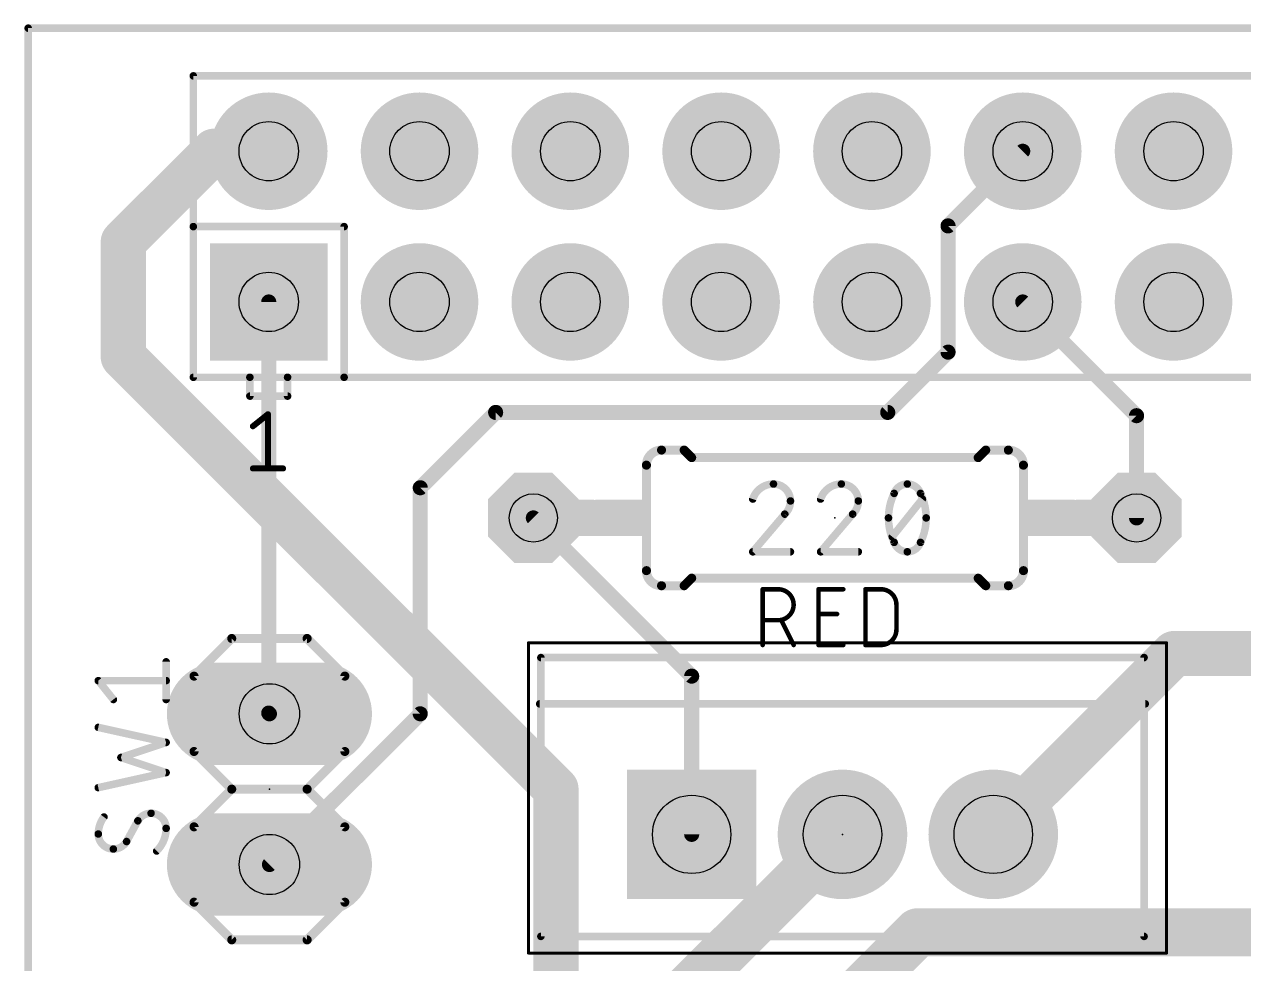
# Model space of a CAD drawing. Extents: x 0 to 67.6, y 0 to 29.9.
# Drawn here: x 4.25 to 24.79, y 14.08 to 29.91 of the extents above; entities that cross this region are included whole.
import ezdxf

# ---------------------------------------------------------------- set-up
doc = ezdxf.new("R2010")
doc.units = 0
for name, color, linetype in [('1', 12, 'CONTINUOUS'), ('16', 132, 'CONTINUOUS'), ('17', 110, 'CONTINUOUS'), ('20', 31, 'CONTINUOUS'), ('21', 253, 'CONTINUOUS'), ('23', 53, 'CONTINUOUS'), ('25', 253, 'CONTINUOUS'), ('27', 253, 'CONTINUOUS'), ('29', 253, 'CONTINUOUS'), ('30', 253, 'CONTINUOUS'), ('39', 12, 'CONTINUOUS'), ('44', 253, 'CONTINUOUS'), ('51', 253, 'CONTINUOUS')]:
    doc.layers.add(name, color=color, linetype=linetype)

# ---------------------------------------------------------------- blocks, each defined once
blk = doc.blocks.new('RECT')
blk.add_solid([(-0.5, -0.5), (0.5, -0.5), (-0.5, 0.5), (0.5, 0.5)])
blk = doc.blocks.new('OCTAGONP')
at = {"const_width": 0.5}
blk.add_lwpolyline([(-0.25, -0.1036), (-0.25, 0.1036), (-0.1036, 0.25), (0.1036, 0.25), (0.25, 0.1036), (0.25, -0.1036), (0.1036, -0.25), (-0.1036, -0.25), (-0.25, -0.1036), (-0.25, 0.1036)], dxfattribs=at)
blk = doc.blocks.new('SQUAREP')
blk.add_solid([(-0.5, -0.5), (0.5, -0.5), (-0.5, 0.5), (0.5, 0.5)])
blk = doc.blocks.new('ROUNDP')
at = {"const_width": 0.5}
blk.add_lwpolyline([(0, -0.25, 1), (0, 0.25, 1), (0, -0.25)], format="xyb", dxfattribs=at)
blk = doc.blocks.new('LONGP100')
at = {"const_width": 1}
blk.add_lwpolyline([(-0.5, 0), (0.5, 0)], dxfattribs=at)
at = {"const_width": 0.5}
for points in [[(-0.5, 0.25, 1), (-0.5, -0.25)], [(0.5, -0.25, 1), (0.5, 0.25)]]:
    blk.add_lwpolyline(points, format="xyb", dxfattribs=at)

msp = doc.modelspace()

# ---------------------------------------------------------------- linework, layer by layer
at = {"layer": '1'}
for points, const_width in [([(19.812, 26.512), (21.07, 27.77)], 0.254), ([(19.812, 24.384), (19.812, 26.512)], 0.254), ([(8.37, 25.23), (8.37, 18.3)], 0.254), ([(21.07, 25.23), (22.987, 23.313)], 0.254), ([(18.796, 23.368), (19.812, 24.384)], 0.254), ([(10.922, 22.098), (12.192, 23.368)], 0.254), ([(12.192, 23.368), (18.796, 23.368)], 0.254), ([(22.987, 23.313), (22.987, 21.59)], 0.254), ([(10.922, 18.288), (10.922, 22.098)], 0.254), ([(12.827, 21.59), (15.494, 18.923)], 0.254), ([(15.494, 18.923), (15.494, 16.256)], 0.254), ([(8.37, 18.3), (8.382, 18.288)], 0.254), ([(8.382, 15.748), (10.922, 18.288)], 0.254), ([(14.224, 12.446), (18.034, 16.256)], 0.8128), ([(14.605, 9.906), (19.304, 14.605)], 0.8128), ([(19.304, 14.605), (29.845, 14.605)], 0.8128)]:
    msp.add_lwpolyline(points, dxfattribs=dict(at, const_width=const_width))
for points, const_width in [([(21.1149, 27.7251, 1), (21.0251, 27.8149)], 0.127), ([(19.8755, 26.512, 1), (19.7485, 26.512)], 0.127), ([(19.7671, 26.5569, 1), (19.8569, 26.4671)], 0.127), ([(8.4335, 25.23, 1), (8.3065, 25.23)], 0.127), ([(21.1149, 25.2749, 1), (21.0251, 25.1851)], 0.127), ([(19.7485, 24.384, 1), (19.8755, 24.384)], 0.127), ([(19.8569, 24.3391, 1), (19.7671, 24.4289)], 0.127), ([(12.192, 23.4315, 1), (12.192, 23.3045)], 0.127), ([(12.2369, 23.3231, 1), (12.1471, 23.4129)], 0.127), ([(18.7511, 23.4129, 1), (18.8409, 23.3231)], 0.127), ([(18.796, 23.3045, 1), (18.796, 23.4315)], 0.127), ([(23.0505, 23.313, 1), (22.9235, 23.313)], 0.127), ([(22.9421, 23.2681, 1), (23.0319, 23.3579)], 0.127), ([(10.9855, 22.098, 1), (10.8585, 22.098)], 0.127), ([(10.8771, 22.1429, 1), (10.9669, 22.0531)], 0.127), ([(12.8719, 21.6349, 1), (12.7821, 21.5451)], 0.127), ([(22.9235, 21.59, 1), (23.0505, 21.59)], 0.127), ([(15.5575, 18.923, 1), (15.4305, 18.923)], 0.127), ([(15.4491, 18.8781, 1), (15.5389, 18.9679)], 0.127), ([(8.4149, 18.3449, 1), (8.3251, 18.2551)], 0.127), ([(8.3065, 18.3, 1), (8.4335, 18.3)], 0.127), ([(8.3371, 18.2431, 1), (8.4269, 18.3329)], 0.127), ([(10.8585, 18.288, 1), (10.9855, 18.288)], 0.127), ([(10.9669, 18.2431, 1), (10.8771, 18.3329)], 0.127), ([(18.1777, 16.1123, 1), (17.8903, 16.3997)], 0.4064), ([(15.4305, 16.256, 1), (15.5575, 16.256)], 0.127), ([(8.3371, 15.7929, 1), (8.4269, 15.7031)], 0.127), ([(19.304, 14.8082, 1), (19.304, 14.4018)], 0.4064), ([(19.4477, 14.4613, 1), (19.1603, 14.7487)], 0.4064)]:
    msp.add_lwpolyline(points, format="xyb", dxfattribs=dict(at, const_width=const_width))
at = {"layer": '16', "const_width": 0.762}
for points in [[(7.45, 27.77), (5.9207, 26.2407)], [(7.45, 27.77), (8.37, 27.77)], [(5.9207, 26.2407), (5.9207, 24.3053)], [(5.9207, 24.3053), (13.208, 17.018)], [(20.574, 16.256), (23.622, 19.304)], [(23.622, 19.304), (30.48, 19.304)], [(13.208, 17.018), (13.208, 10.668)]]:
    msp.add_lwpolyline(points, dxfattribs=at)
at = {"layer": '16', "const_width": 0.381}
for points in [[(7.45, 27.9605, 1), (7.45, 27.5795)], [(7.5847, 27.6353, 1), (7.3153, 27.9047)], [(8.37, 27.5795, 1), (8.37, 27.9605)], [(6.1112, 26.2407, 1), (5.7302, 26.2407)], [(5.786, 26.3754, 1), (6.0554, 26.106)], [(6.0554, 24.44, 1), (5.786, 24.1706)], [(5.7302, 24.3053, 1), (6.1112, 24.3053)], [(23.622, 19.4945, 1), (23.622, 19.1135)], [(23.7567, 19.1693, 1), (23.4873, 19.4387)], [(13.3985, 17.018, 1), (13.0175, 17.018)], [(13.0733, 16.8833, 1), (13.3427, 17.1527)], [(20.4393, 16.3907, 1), (20.7087, 16.1213)]]:
    msp.add_lwpolyline(points, format="xyb", dxfattribs=at)
at = {"layer": '20', "const_width": 0.127}
for points in [[(4.318, 29.845), (4.318, 2.159)], [(62.103, 29.845), (4.318, 29.845)]]:
    msp.add_lwpolyline(points, dxfattribs=at)
at = {"layer": '20', "const_width": 0.0635}
for points in [[(4.3498, 29.845, 1), (4.2863, 29.845)], [(4.318, 29.8768, 1), (4.318, 29.8133)]]:
    msp.add_lwpolyline(points, format="xyb", dxfattribs=at)
at = {"layer": '21'}
for points, const_width in [([(7.1, 29.0718, 1), (7.1, 29.0083)], 0.0635), ([(7.1318, 29.04, 1), (7.0683, 29.04)], 0.0635), ([(7.1318, 26.5, 1), (7.0683, 26.5)], 0.0635), ([(7.1, 26.5317, 1), (7.1, 26.4683)], 0.0635), ([(7.0683, 26.5, 1), (7.1318, 26.5)], 0.0635), ([(9.6718, 26.5, 1), (9.6082, 26.5)], 0.0635), ([(9.64, 26.4683, 1), (9.64, 26.5317)], 0.0635), ([(7.1, 23.9917, 1), (7.1, 23.9283)], 0.0635), ([(7.0683, 23.96, 1), (7.1318, 23.96)], 0.0635), ([(8.0843, 23.96, 1), (8.0207, 23.96)], 0.0635), ([(8.0525, 23.9917, 1), (8.0525, 23.9283)], 0.0635), ([(8.0525, 23.9283, 1), (8.0525, 23.9917)], 0.0635), ([(8.7193, 23.96, 1), (8.6557, 23.96)], 0.0635), ([(8.6875, 23.9917, 1), (8.6875, 23.9283)], 0.0635), ([(8.6875, 23.9283, 1), (8.6875, 23.9917)], 0.0635), ([(9.6082, 23.96, 1), (9.6718, 23.96)], 0.0635), ([(9.64, 23.9917, 1), (9.64, 23.9283)], 0.0635), ([(9.64, 23.9283, 1), (9.64, 23.9917)], 0.0635), ([(8.0207, 23.6425, 1), (8.0843, 23.6425)], 0.0635), ([(8.0525, 23.6743, 1), (8.0525, 23.6108)], 0.0635), ([(8.6557, 23.6425, 1), (8.7193, 23.6425)], 0.0635), ([(8.6875, 23.6108, 1), (8.6875, 23.6743)], 0.0635), ([(8.3827, 23.3377, 1), (8.3319, 23.3377)], 0.0508), ([(8.3732, 23.3179, 1), (8.3414, 23.3575)], 0.0508), ([(8.0874, 23.1543, 1), (8.1192, 23.1147)], 0.0508), ([(14.986, 22.733, 0.4142), (14.732, 22.479)], 0.1524), ([(14.986, 22.7711, 1), (14.986, 22.6949)], 0.0762), ([(14.986, 22.6949, 1), (14.986, 22.7711)], 0.0762), ([(15.3939, 22.7599, 1), (15.3401, 22.7061)], 0.0762), ([(15.367, 22.6949, 1), (15.367, 22.7711)], 0.0762), ([(20.447, 22.7711, 1), (20.447, 22.6949)], 0.0762), ([(20.4739, 22.7061, 1), (20.4201, 22.7599)], 0.0762), ([(21.082, 22.479, 0.4142), (20.828, 22.733)], 0.1524), ([(20.828, 22.7711, 1), (20.828, 22.6949)], 0.0762), ([(20.828, 22.6949, 1), (20.828, 22.7711)], 0.0762), ([(15.494, 22.6441, 1), (15.494, 22.5679)], 0.0762), ([(15.4671, 22.5791, 1), (15.5209, 22.6329)], 0.0762), ([(20.2931, 22.6329, 1), (20.3469, 22.5791)], 0.0762), ([(20.32, 22.5679, 1), (20.32, 22.6441)], 0.0762), ([(8.1033, 22.4487, 1), (8.1033, 22.3979)], 0.0508), ([(8.3319, 22.4233, 1), (8.3827, 22.4233)], 0.0508), ([(8.6113, 22.3979, 1), (8.6113, 22.4487)], 0.0508), ([(14.7701, 22.479, 1), (14.6939, 22.479)], 0.0762), ([(14.6939, 22.479, 1), (14.7701, 22.479)], 0.0762), ([(21.1201, 22.479, 1), (21.0439, 22.479)], 0.0762), ([(21.0439, 22.479, 1), (21.1201, 22.479)], 0.0762), ([(14.732, 20.701, 0.4142), (14.986, 20.447)], 0.1524), ([(14.7701, 20.701, 1), (14.6939, 20.701)], 0.0762), ([(20.828, 20.447, 0.4142), (21.082, 20.701)], 0.1524), ([(21.1201, 20.701, 1), (21.0439, 20.701)], 0.0762), ([(14.6939, 20.701, 1), (14.7701, 20.701)], 0.0762), ([(15.494, 20.6121, 1), (15.494, 20.5359)], 0.0762), ([(15.5209, 20.5471, 1), (15.4671, 20.6009)], 0.0762), ([(20.3469, 20.6009, 1), (20.2931, 20.5471)], 0.0762), ([(20.32, 20.5359, 1), (20.32, 20.6121)], 0.0762), ([(21.0439, 20.701, 1), (21.1201, 20.701)], 0.0762), ([(14.986, 20.4851, 1), (14.986, 20.4089)], 0.0762), ([(14.986, 20.4089, 1), (14.986, 20.4851)], 0.0762), ([(15.3401, 20.4739, 1), (15.3939, 20.4201)], 0.0762), ([(15.367, 20.4089, 1), (15.367, 20.4851)], 0.0762), ([(20.447, 20.4851, 1), (20.447, 20.4089)], 0.0762), ([(20.4201, 20.4201, 1), (20.4739, 20.4739)], 0.0762), ([(20.828, 20.4851, 1), (20.828, 20.4089)], 0.0762), ([(20.828, 20.4089, 1), (20.828, 20.4851)], 0.0762), ([(7.747, 19.5961, 1), (7.747, 19.5199)], 0.0762), ([(7.7739, 19.5311, 1), (7.7201, 19.5849)], 0.0762), ([(9.0439, 19.5849, 1), (8.9901, 19.5311)], 0.0762), ([(9.017, 19.5199, 1), (9.017, 19.5961)], 0.0762), ([(12.954, 19.2677, 1), (12.954, 19.2043)], 0.0635), ([(12.9858, 19.236, 1), (12.9223, 19.236)], 0.0635), ([(23.1457, 19.236, 1), (23.0823, 19.236)], 0.0635), ([(23.114, 19.2043, 1), (23.114, 19.2677)], 0.0635), ([(7.1501, 18.923, 1), (7.0739, 18.923)], 0.0762), ([(7.0851, 18.9499, 1), (7.1389, 18.8961)], 0.0762), ([(9.6901, 18.923, 1), (9.6139, 18.923)], 0.0762), ([(9.6251, 18.8961, 1), (9.6789, 18.9499)], 0.0762), ([(12.934, 18.4877, 1), (12.934, 18.4243)], 0.0635), ([(23.134, 18.4243, 1), (23.134, 18.4877)], 0.0635), ([(7.0739, 17.653, 1), (7.1501, 17.653)], 0.0762), ([(7.1389, 17.6799, 1), (7.0851, 17.6261)], 0.0762), ([(9.6139, 17.653, 1), (9.6901, 17.653)], 0.0762), ([(9.6789, 17.6261, 1), (9.6251, 17.6799)], 0.0762), ([(7.747, 17.0561, 1), (7.747, 16.9799)], 0.0762), ([(7.7739, 16.9911, 1), (7.7201, 17.0449)], 0.0762), ([(7.7201, 16.9911, 1), (7.7739, 17.0449)], 0.0762), ([(9.0439, 17.0449, 1), (8.9901, 16.9911)], 0.0762), ([(8.9901, 17.0449, 1), (9.0439, 16.9911)], 0.0762), ([(9.017, 16.9799, 1), (9.017, 17.0561)], 0.0762), ([(7.1501, 16.383, 1), (7.0739, 16.383)], 0.0762), ([(7.0851, 16.4099, 1), (7.1389, 16.3561)], 0.0762), ([(9.6901, 16.383, 1), (9.6139, 16.383)], 0.0762), ([(9.6251, 16.3561, 1), (9.6789, 16.4099)], 0.0762), ([(7.0739, 15.113, 1), (7.1501, 15.113)], 0.0762), ([(7.1389, 15.1399, 1), (7.0851, 15.0861)], 0.0762), ([(9.6139, 15.113, 1), (9.6901, 15.113)], 0.0762), ([(9.6789, 15.0861, 1), (9.6251, 15.1399)], 0.0762), ([(12.954, 14.5678, 1), (12.954, 14.5043)], 0.0635), ([(23.114, 14.5043, 1), (23.114, 14.5678)], 0.0635), ([(7.747, 14.5161, 1), (7.747, 14.4399)], 0.0762), ([(7.7201, 14.4511, 1), (7.7739, 14.5049)], 0.0762), ([(8.9901, 14.5049, 1), (9.0439, 14.4511)], 0.0762), ([(9.017, 14.4399, 1), (9.017, 14.5161)], 0.0762), ([(12.9223, 14.536, 1), (12.9858, 14.536)], 0.0635), ([(23.0823, 14.536, 1), (23.1457, 14.536)], 0.0635)]:
    msp.add_lwpolyline(points, format="xyb", dxfattribs=dict(at, const_width=const_width))
for points, const_width in [([(7.1, 29.04), (7.1, 26.5)], 0.127), ([(57.9, 29.04), (7.1, 29.04)], 0.127), ([(7.1, 26.5), (7.1, 23.96)], 0.127), ([(7.1, 26.5), (9.64, 26.5)], 0.127), ([(9.64, 26.5), (9.64, 23.96)], 0.127), ([(7.1, 23.96), (8.0525, 23.96)], 0.127), ([(8.0525, 23.96), (8.6875, 23.96)], 0.127), ([(8.0525, 23.96), (8.0525, 23.6425)], 0.127), ([(8.6875, 23.96), (9.64, 23.96)], 0.127), ([(8.6875, 23.6425), (8.6875, 23.96)], 0.127), ([(9.64, 23.96), (57.9, 23.96)], 0.127), ([(8.0525, 23.6425), (8.6875, 23.6425)], 0.127), ([(8.1033, 23.1345), (8.3573, 23.3377)], 0.1016), ([(8.3573, 23.3377), (8.3573, 22.4233)], 0.1016), ([(14.986, 22.733), (15.367, 22.733)], 0.1524), ([(15.494, 22.606), (15.367, 22.733)], 0.1524), ([(20.32, 22.606), (20.447, 22.733)], 0.1524), ([(20.828, 22.733), (20.447, 22.733)], 0.1524), ([(15.494, 22.606), (20.32, 22.606)], 0.1524), ([(8.1033, 22.4233), (8.6113, 22.4233)], 0.1016), ([(14.732, 22.479), (14.732, 20.701)], 0.1524), ([(21.082, 22.479), (21.082, 20.701)], 0.1524), ([(15.494, 20.574), (15.367, 20.447)], 0.1524), ([(15.494, 20.574), (20.32, 20.574)], 0.1524), ([(20.32, 20.574), (20.447, 20.447)], 0.1524), ([(14.986, 20.447), (15.367, 20.447)], 0.1524), ([(20.828, 20.447), (20.447, 20.447)], 0.1524), ([(7.747, 19.558), (7.112, 18.923)], 0.1524), ([(9.017, 19.558), (7.747, 19.558)], 0.1524), ([(9.652, 18.923), (9.017, 19.558)], 0.1524), ([(23.114, 19.236), (12.954, 19.236)], 0.127), ([(12.954, 19.236), (12.954, 14.536)], 0.127), ([(23.114, 14.536), (23.114, 19.236)], 0.127), ([(7.112, 17.653), (7.112, 18.923)], 0.1524), ([(9.652, 18.923), (9.652, 17.653)], 0.1524), ([(12.934, 18.456), (23.134, 18.456)], 0.127), ([(7.747, 17.018), (7.112, 17.653)], 0.1524), ([(9.652, 17.653), (9.017, 17.018)], 0.1524), ([(7.112, 16.383), (7.747, 17.018)], 0.1524), ([(9.017, 17.018), (7.747, 17.018)], 0.1524), ([(9.017, 17.018), (9.652, 16.383)], 0.1524), ([(7.112, 15.113), (7.112, 16.383)], 0.1524), ([(9.652, 16.383), (9.652, 15.113)], 0.1524), ([(7.747, 14.478), (7.112, 15.113)], 0.1524), ([(9.652, 15.113), (9.017, 14.478)], 0.1524), ([(12.954, 14.536), (23.114, 14.536)], 0.127), ([(9.017, 14.478), (7.747, 14.478)], 0.1524)]:
    msp.add_lwpolyline(points, dxfattribs=dict(at, const_width=const_width))
at = {"layer": '23'}
for p in [(17.907, 21.59), (8.382, 17.018), (18.034, 16.256)]:
    msp.add_point(p, dxfattribs=at)
at = {"layer": '25'}
for points, const_width in [([(16.689, 19.4476), (16.689, 20.3874)], 0.0762), ([(16.689, 20.3874), (16.9501, 20.3874)], 0.0762), ([(17.6299, 19.4476), (17.6299, 20.3874)], 0.0762), ([(17.6299, 20.3874), (18.0476, 20.3874)], 0.0762), ([(18.4207, 19.4476), (18.4207, 20.3874)], 0.0762), ([(18.4207, 20.3874), (18.6817, 20.3874)], 0.0762), ([(18.9428, 20.1263), (18.9428, 19.7087)], 0.0762), ([(17.6299, 19.9697), (17.9432, 19.9697)], 0.0762), ([(16.9501, 19.8653), (16.689, 19.8653)], 0.0762), ([(17.2111, 19.4476), (17.0023, 19.8653)], 0.0762), ([(18.0476, 19.4476), (17.6299, 19.4476)], 0.0762), ([(18.6817, 19.4476), (18.4207, 19.4476)], 0.0762), ([(6.6421, 18.5293), (6.6421, 19.1643)], 0.127), ([(5.7531, 18.5293), (5.4991, 18.8468)], 0.127), ([(5.4991, 18.8468), (6.6421, 18.8468)], 0.127), ([(6.6421, 17.8054), (5.4991, 18.0594)], 0.127), ([(5.8801, 17.5514), (6.6421, 17.8054)], 0.127), ([(6.6421, 17.2974), (5.8801, 17.5514)], 0.127), ([(5.4991, 17.0434), (6.6421, 17.2974)], 0.127), ([(6.1659, 16.4846), (5.9754, 16.1354)], 0.127)]:
    msp.add_lwpolyline(points, dxfattribs=dict(at, const_width=const_width))
for points, const_width in [([(16.689, 20.4064, 1), (16.689, 20.3683)], 0.0381), ([(16.7081, 20.3874, 1), (16.67, 20.3874)], 0.0381), ([(16.9501, 19.8653, 1), (16.9501, 20.3874)], 0.0762), ([(16.9501, 20.4064, 1), (16.9501, 20.3683)], 0.0381), ([(16.9501, 20.3683, 1), (16.9501, 20.4064)], 0.0381), ([(17.6299, 20.4064, 1), (17.6299, 20.3683)], 0.0381), ([(17.649, 20.3874, 1), (17.6109, 20.3874)], 0.0381), ([(18.0476, 20.3683, 1), (18.0476, 20.4064)], 0.0381), ([(18.4397, 20.3874, 1), (18.4016, 20.3874)], 0.0381), ([(18.4207, 20.4064, 1), (18.4207, 20.3683)], 0.0381), ([(18.9428, 20.1263, 0.4142), (18.6817, 20.3874)], 0.0762), ([(18.6817, 20.4064, 1), (18.6817, 20.3683)], 0.0381), ([(18.6817, 20.3683, 1), (18.6817, 20.4064)], 0.0381), ([(18.9618, 20.1263, 1), (18.9237, 20.1263)], 0.0381), ([(18.9237, 20.1263, 1), (18.9618, 20.1263)], 0.0381), ([(17.6299, 19.9888, 1), (17.6299, 19.9507)], 0.0381), ([(17.9432, 19.9507, 1), (17.9432, 19.9888)], 0.0381), ([(16.689, 19.8843, 1), (16.689, 19.8462)], 0.0381), ([(16.9501, 19.8843, 1), (16.9501, 19.8462)], 0.0381), ([(16.9501, 19.8462, 1), (16.9501, 19.8843)], 0.0381), ([(17.0193, 19.8738, 1), (16.9852, 19.8568)], 0.0381), ([(18.6817, 19.4476, 0.4142), (18.9428, 19.7087)], 0.0762), ([(18.9618, 19.7087, 1), (18.9237, 19.7087)], 0.0381), ([(18.9237, 19.7087, 1), (18.9618, 19.7087)], 0.0381), ([(16.67, 19.4476, 1), (16.7081, 19.4476)], 0.0381), ([(17.1941, 19.4391, 1), (17.2282, 19.4561)], 0.0381), ([(17.6299, 19.4667, 1), (17.6299, 19.4286)], 0.0381), ([(17.6109, 19.4476, 1), (17.649, 19.4476)], 0.0381), ([(18.0476, 19.4286, 1), (18.0476, 19.4667)], 0.0381), ([(18.4016, 19.4476, 1), (18.4397, 19.4476)], 0.0381), ([(18.4207, 19.4667, 1), (18.4207, 19.4286)], 0.0381), ([(18.6817, 19.4666, 1), (18.6817, 19.4286)], 0.0381), ([(18.6817, 19.4286, 1), (18.6817, 19.4667)], 0.0381), ([(6.6738, 19.1643, 1), (6.6104, 19.1643)], 0.0635), ([(5.5239, 18.8666, 1), (5.4743, 18.827)], 0.0635), ([(5.4991, 18.8786, 1), (5.4991, 18.8151)], 0.0635), ([(6.6421, 18.8151, 1), (6.6421, 18.8786)], 0.0635), ([(5.7283, 18.5095, 1), (5.7779, 18.5491)], 0.0635), ([(6.6104, 18.5293, 1), (6.6738, 18.5293)], 0.0635), ([(5.506, 18.0904, 1), (5.4922, 18.0284)], 0.0635), ([(6.6521, 17.7753, 1), (6.6321, 17.8355)], 0.0635), ([(6.6352, 17.7744, 1), (6.649, 17.8364)], 0.0635), ([(5.8901, 17.5815, 1), (5.8701, 17.5213)], 0.0635), ([(5.8701, 17.5815, 1), (5.8901, 17.5213)], 0.0635), ([(6.6321, 17.2673, 1), (6.6521, 17.3275)], 0.0635), ([(6.649, 17.2664, 1), (6.6352, 17.3284)], 0.0635), ([(5.4922, 17.0744, 1), (5.506, 17.0124)], 0.0635), ([(6.3881, 16.6116, 0.2656), (6.1659, 16.4846)], 0.127), ([(6.6421, 16.3576, 0.4142), (6.3881, 16.6116)], 0.127), ([(6.3881, 16.6433, 1), (6.3881, 16.5799)], 0.0635), ([(6.3881, 16.5799, 1), (6.3881, 16.6433)], 0.0635), ([(5.5944, 16.5481, 0.1623), (5.4991, 16.2624)], 0.127), ([(5.6197, 16.529, 1), (5.569, 16.5672)], 0.0635), ([(6.1385, 16.5007, 1), (6.1932, 16.4685)], 0.0635), ([(6.1937, 16.4694, 1), (6.138, 16.4998)], 0.0635), ([(5.4991, 16.2624, 0.4142), (5.7531, 16.0084)], 0.127), ([(5.5309, 16.2624, 1), (5.4674, 16.2624)], 0.0635), ([(5.4674, 16.2623, 1), (5.5309, 16.2624)], 0.0635), ([(6.4834, 15.9766, 0.2), (6.6421, 16.3576)], 0.127), ([(6.6738, 16.3576, 1), (6.6104, 16.3576)], 0.0635), ([(6.6104, 16.3576, 1), (6.6738, 16.3576)], 0.0635), ([(5.7531, 16.0084, 0.2656), (5.9754, 16.1354)], 0.127), ([(5.7531, 16.0401, 1), (5.7531, 15.9766)], 0.0635), ([(5.7531, 15.9766, 1), (5.7531, 16.0401)], 0.0635), ([(5.9475, 16.1506, 1), (6.0032, 16.1201)], 0.0635), ([(6.0027, 16.1192, 1), (5.948, 16.1515)], 0.0635), ([(6.461, 15.9991, 1), (6.5057, 15.9541)], 0.0635)]:
    msp.add_lwpolyline(points, format="xyb", dxfattribs=dict(at, const_width=const_width))
at = {"layer": '27'}
for points, const_width in [([(16.872, 22.1615, 0.3252), (16.5227, 21.9075)], 0.127), ([(17.1577, 21.8758, 0.4142), (16.872, 22.1615)], 0.127), ([(16.872, 22.1932, 1), (16.872, 22.1298)], 0.0635), ([(16.8719, 22.1298, 1), (16.872, 22.1932)], 0.0635), ([(18.015, 22.1615, 0.3252), (17.6657, 21.9075)], 0.127), ([(18.3007, 21.8758, 0.4142), (18.015, 22.1615)], 0.127), ([(18.015, 22.1932, 1), (18.015, 22.1298)], 0.0635), ([(18.0149, 22.1298, 1), (18.015, 22.1932)], 0.0635), ([(19.1262, 22.1615, 0.3205), (18.904, 22.0028)], 0.127), ([(19.3484, 22.0028, 0.3205), (19.1262, 22.1615)], 0.127), ([(19.1262, 22.1932, 1), (19.1262, 22.1298)], 0.0635), ([(19.1262, 22.1298, 1), (19.1262, 22.1932)], 0.0635), ([(18.904, 22.0028, 0.1139), (18.8087, 21.59)], 0.127), ([(18.8739, 22.013, 1), (18.934, 21.9925)], 0.0635), ([(18.9325, 21.9888, 1), (18.8754, 22.0167)], 0.0635), ([(19.4437, 21.59, 0.1139), (19.3484, 22.0028)], 0.127), ([(19.377, 22.0167, 1), (19.3199, 21.9888)], 0.0635), ([(19.3184, 21.9925, 1), (19.3785, 22.013)], 0.0635), ([(16.4925, 21.9173, 1), (16.5529, 21.8977)], 0.0635), ([(17.0625, 21.6535, 0.2053), (17.1577, 21.8758)], 0.127), ([(17.1894, 21.8758, 1), (17.126, 21.8757)], 0.0635), ([(17.126, 21.8758, 1), (17.1895, 21.8758)], 0.0635), ([(17.6355, 21.9173, 1), (17.6959, 21.8977)], 0.0635), ([(18.2055, 21.6535, 0.2053), (18.3007, 21.8758)], 0.127), ([(18.3324, 21.8758, 1), (18.269, 21.8757)], 0.0635), ([(18.269, 21.8758, 1), (18.3325, 21.8758)], 0.0635), ([(19.405, 21.8877, 1), (19.3554, 21.9273)], 0.0635), ([(17.0406, 21.6765, 1), (17.0843, 21.6305)], 0.0635), ([(17.0866, 21.6329, 1), (17.0383, 21.6741)], 0.0635), ([(18.1836, 21.6765, 1), (18.2273, 21.6305)], 0.0635), ([(18.2296, 21.6329, 1), (18.1813, 21.6741)], 0.0635), ([(18.8087, 21.59, 0.1139), (18.904, 21.1773)], 0.127), ([(18.8405, 21.59, 1), (18.777, 21.59)], 0.0635), ([(18.777, 21.59, 1), (18.8405, 21.59)], 0.0635), ([(19.3484, 21.1773, 0.1139), (19.4437, 21.59)], 0.127), ([(19.4754, 21.59, 1), (19.412, 21.59)], 0.0635), ([(19.412, 21.59, 1), (19.4754, 21.59)], 0.0635), ([(18.8474, 21.2923, 1), (18.897, 21.2527)], 0.0635), ([(18.934, 21.1875, 1), (18.8739, 21.167)], 0.0635), ([(18.904, 21.1773, 0.3205), (19.1262, 21.0185)], 0.127), ([(18.8754, 21.1633, 1), (18.9325, 21.1912)], 0.0635), ([(19.1262, 21.0185, 0.3205), (19.3484, 21.1773)], 0.127), ([(19.3199, 21.1912, 1), (19.377, 21.1633)], 0.0635), ([(19.3785, 21.167, 1), (19.3184, 21.1875)], 0.0635), ([(16.4985, 21.0391, 1), (16.5469, 20.9979)], 0.0635), ([(16.5227, 21.0502, 1), (16.5227, 20.9868)], 0.0635), ([(17.1577, 20.9868, 1), (17.1577, 21.0502)], 0.0635), ([(17.6415, 21.0391, 1), (17.6899, 20.9979)], 0.0635), ([(17.6657, 21.0502, 1), (17.6657, 20.9868)], 0.0635), ([(18.3007, 20.9868, 1), (18.3007, 21.0502)], 0.0635), ([(19.1262, 21.0502, 1), (19.1262, 20.9868)], 0.0635), ([(19.1262, 20.9868, 1), (19.1262, 21.0502)], 0.0635)]:
    msp.add_lwpolyline(points, format="xyb", dxfattribs=dict(at, const_width=const_width))
at = {"layer": '27', "const_width": 0.127}
for points in [[(18.8722, 21.2725), (19.3802, 21.9075)], [(17.0625, 21.6535), (16.5227, 21.0185)], [(18.2055, 21.6535), (17.6657, 21.0185)], [(16.5227, 21.0185), (17.1577, 21.0185)], [(17.6657, 21.0185), (18.3007, 21.0185)]]:
    msp.add_lwpolyline(points, dxfattribs=at)
at = {"layer": '39', "const_width": 0.05}
for points in [[(12.744, 19.486), (23.494, 19.486)], [(12.744, 14.256), (12.744, 19.486)], [(23.494, 19.486), (23.494, 14.256)], [(23.494, 14.256), (12.744, 14.256)]]:
    msp.add_lwpolyline(points, dxfattribs=at)
at = {"layer": '39', "const_width": 0.025}
for points in [[(12.744, 19.4985, 1), (12.744, 19.4735)], [(12.7565, 19.486, 1), (12.7315, 19.486)], [(23.5065, 19.486, 1), (23.4815, 19.486)], [(23.494, 19.4735, 1), (23.494, 19.4985)], [(12.744, 14.2685, 1), (12.744, 14.2435)], [(12.7315, 14.256, 1), (12.7565, 14.256)], [(23.4815, 14.256, 1), (23.5065, 14.256)], [(23.494, 14.2435, 1), (23.494, 14.2685)]]:
    msp.add_lwpolyline(points, format="xyb", dxfattribs=at)
at = {"layer": '44'}
for centre, radius in [((8.37, 27.77), 0.5), ((10.91, 27.77), 0.5), ((13.45, 27.77), 0.5), ((15.99, 27.77), 0.5), ((18.53, 27.77), 0.5), ((21.07, 27.77), 0.5), ((23.61, 27.77), 0.5), ((8.37, 25.23), 0.5), ((10.91, 25.23), 0.5), ((13.45, 25.23), 0.5), ((15.99, 25.23), 0.5), ((18.53, 25.23), 0.5), ((21.07, 25.23), 0.5), ((23.61, 25.23), 0.5), ((12.827, 21.59), 0.4064), ((22.987, 21.59), 0.4064), ((8.382, 18.288), 0.508), ((15.494, 16.256), 0.66), ((18.034, 16.256), 0.66), ((20.574, 16.256), 0.66), ((8.382, 15.748), 0.508)]:
    msp.add_circle(centre, radius, dxfattribs=at)
at = {"layer": '51', "const_width": 0.6096}
for points in [[(12.827, 21.59), (13.843, 21.59)], [(22.987, 21.59), (21.971, 21.59)]]:
    msp.add_lwpolyline(points, dxfattribs=at)
at = {"layer": '51', "const_width": 0.3048}
for points in [[(12.827, 21.7424, 1), (12.827, 21.4376)], [(13.843, 21.4376, 1), (13.843, 21.7424)], [(21.971, 21.7424, 1), (21.971, 21.4376)], [(22.987, 21.4376, 1), (22.987, 21.7424)]]:
    msp.add_lwpolyline(points, format="xyb", dxfattribs=at)

# ---------------------------------------------------------------- block references
at = {"layer": '17'}
for name, p, xscale, yscale in [('ROUNDP', (8.37, 27.77), 1.778, 1.778), ('ROUNDP', (8.37, 27.77), 1.778, 1.778), ('ROUNDP', (10.91, 27.77), 1.778, 1.778), ('ROUNDP', (10.91, 27.77), 1.778, 1.778), ('ROUNDP', (13.45, 27.77), 1.778, 1.778), ('ROUNDP', (13.45, 27.77), 1.778, 1.778), ('ROUNDP', (15.99, 27.77), 1.778, 1.778), ('ROUNDP', (15.99, 27.77), 1.778, 1.778), ('ROUNDP', (18.53, 27.77), 1.778, 1.778), ('ROUNDP', (18.53, 27.77), 1.778, 1.778), ('ROUNDP', (21.07, 27.77), 1.778, 1.778), ('ROUNDP', (21.07, 27.77), 1.778, 1.778), ('ROUNDP', (23.61, 27.77), 1.778, 1.778), ('ROUNDP', (23.61, 27.77), 1.778, 1.778), ('SQUAREP', (8.37, 25.23), 1.778, 1.778), ('SQUAREP', (8.37, 25.23), 1.778, 1.778), ('ROUNDP', (10.91, 25.23), 1.778, 1.778), ('ROUNDP', (10.91, 25.23), 1.778, 1.778), ('ROUNDP', (13.45, 25.23), 1.778, 1.778), ('ROUNDP', (13.45, 25.23), 1.778, 1.778), ('ROUNDP', (15.99, 25.23), 1.778, 1.778), ('ROUNDP', (15.99, 25.23), 1.778, 1.778), ('ROUNDP', (18.53, 25.23), 1.778, 1.778), ('ROUNDP', (18.53, 25.23), 1.778, 1.778), ('ROUNDP', (21.07, 25.23), 1.778, 1.778), ('ROUNDP', (21.07, 25.23), 1.778, 1.778), ('ROUNDP', (23.61, 25.23), 1.778, 1.778), ('ROUNDP', (23.61, 25.23), 1.778, 1.778), ('LONGP100', (8.382, 18.288), 1.524, 1.524), ('LONGP100', (8.382, 18.288), 1.524, 1.524), ('SQUAREP', (15.494, 16.256), 1.98, 1.98), ('SQUAREP', (15.494, 16.256), 1.98, 1.98), ('ROUNDP', (18.034, 16.256), 1.98, 1.98), ('ROUNDP', (18.034, 16.256), 1.98, 1.98), ('ROUNDP', (20.574, 16.256), 1.98, 1.98), ('ROUNDP', (20.574, 16.256), 1.98, 1.98), ('LONGP100', (8.382, 15.748), 1.524, 1.524), ('LONGP100', (8.382, 15.748), 1.524, 1.524)]:
    msp.add_blockref(name, p, dxfattribs=dict(at, xscale=xscale, yscale=yscale))
at = {"layer": '17', "xscale": 1.3208, "yscale": 1.3208, "rotation": 180}
for p in [(12.827, 21.59), (12.827, 21.59), (22.987, 21.59), (22.987, 21.59)]:
    msp.add_blockref('OCTAGONP', p, dxfattribs=at)
at = {"layer": '21', "xscale": 0.8636, "yscale": 0.6096, "rotation": 180}
for p in [(14.3002, 21.59), (21.5138, 21.59)]:
    msp.add_blockref('RECT', p, dxfattribs=at)
at = {"layer": '29'}
for name, p, xscale, yscale in [('ROUNDP', (8.37, 27.77), 1.9812, 1.9812), ('ROUNDP', (10.91, 27.77), 1.9812, 1.9812), ('ROUNDP', (13.45, 27.77), 1.9812, 1.9812), ('ROUNDP', (15.99, 27.77), 1.9812, 1.9812), ('ROUNDP', (18.53, 27.77), 1.9812, 1.9812), ('ROUNDP', (21.07, 27.77), 1.9812, 1.9812), ('ROUNDP', (23.61, 27.77), 1.9812, 1.9812), ('SQUAREP', (8.37, 25.23), 1.9812, 1.9812), ('ROUNDP', (10.91, 25.23), 1.9812, 1.9812), ('ROUNDP', (13.45, 25.23), 1.9812, 1.9812), ('ROUNDP', (15.99, 25.23), 1.9812, 1.9812), ('ROUNDP', (18.53, 25.23), 1.9812, 1.9812), ('ROUNDP', (21.07, 25.23), 1.9812, 1.9812), ('ROUNDP', (23.61, 25.23), 1.9812, 1.9812), ('LONGP100', (8.382, 18.288), 1.7272, 1.7272), ('SQUAREP', (15.494, 16.256), 2.1832, 2.1832), ('ROUNDP', (18.034, 16.256), 2.1832, 2.1832), ('ROUNDP', (20.574, 16.256), 2.1832, 2.1832), ('LONGP100', (8.382, 15.748), 1.7272, 1.7272)]:
    msp.add_blockref(name, p, dxfattribs=dict(at, xscale=xscale, yscale=yscale))
at = {"layer": '29', "xscale": 1.524, "yscale": 1.524, "rotation": 180}
for p in [(12.827, 21.59), (22.987, 21.59)]:
    msp.add_blockref('OCTAGONP', p, dxfattribs=at)
at = {"layer": '30'}
for name, p, xscale, yscale in [('ROUNDP', (8.37, 27.77), 1.9812, 1.9812), ('ROUNDP', (10.91, 27.77), 1.9812, 1.9812), ('ROUNDP', (13.45, 27.77), 1.9812, 1.9812), ('ROUNDP', (15.99, 27.77), 1.9812, 1.9812), ('ROUNDP', (18.53, 27.77), 1.9812, 1.9812), ('ROUNDP', (21.07, 27.77), 1.9812, 1.9812), ('ROUNDP', (23.61, 27.77), 1.9812, 1.9812), ('SQUAREP', (8.37, 25.23), 1.9812, 1.9812), ('ROUNDP', (10.91, 25.23), 1.9812, 1.9812), ('ROUNDP', (13.45, 25.23), 1.9812, 1.9812), ('ROUNDP', (15.99, 25.23), 1.9812, 1.9812), ('ROUNDP', (18.53, 25.23), 1.9812, 1.9812), ('ROUNDP', (21.07, 25.23), 1.9812, 1.9812), ('ROUNDP', (23.61, 25.23), 1.9812, 1.9812), ('LONGP100', (8.382, 18.288), 1.7272, 1.7272), ('SQUAREP', (15.494, 16.256), 2.1832, 2.1832), ('ROUNDP', (18.034, 16.256), 2.1832, 2.1832), ('ROUNDP', (20.574, 16.256), 2.1832, 2.1832), ('LONGP100', (8.382, 15.748), 1.7272, 1.7272)]:
    msp.add_blockref(name, p, dxfattribs=dict(at, xscale=xscale, yscale=yscale))
at = {"layer": '30', "xscale": 1.524, "yscale": 1.524, "rotation": 180}
for p in [(12.827, 21.59), (22.987, 21.59)]:
    msp.add_blockref('OCTAGONP', p, dxfattribs=at)
at = {"layer": '51', "xscale": 0.508, "yscale": 0.508, "rotation": 270}
for p in [(8.382, 18.288), (8.382, 15.748)]:
    msp.add_blockref('RECT', p, dxfattribs=at)

doc.saveas('drawing.dxf')
